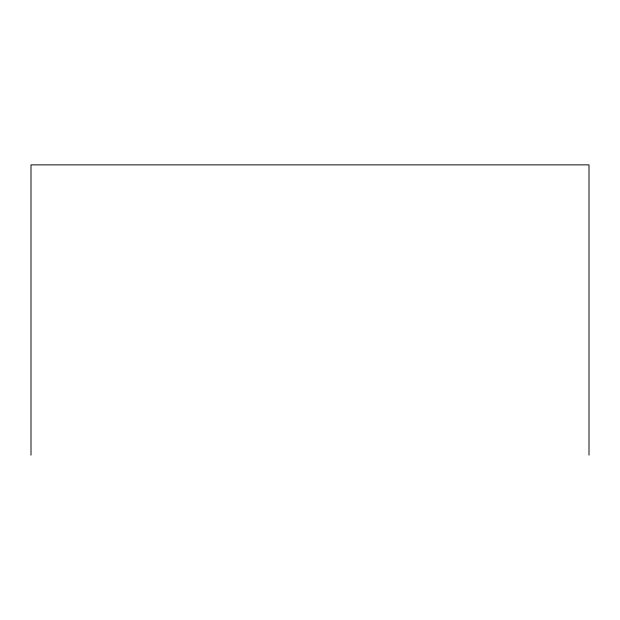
<?xml version="1.0" encoding="UTF-8"?>
<svg xmlns="http://www.w3.org/2000/svg" width="620" height="620" viewBox="0 0 620 620"><rect width="100%" height="100%" fill="white"/><g stroke="black" fill="none" stroke-linecap="round" stroke-linejoin="round"><path stroke-width="0.93" d="M589 455.134L589 164.866L31 164.866L31 455.134"/></g></svg>
